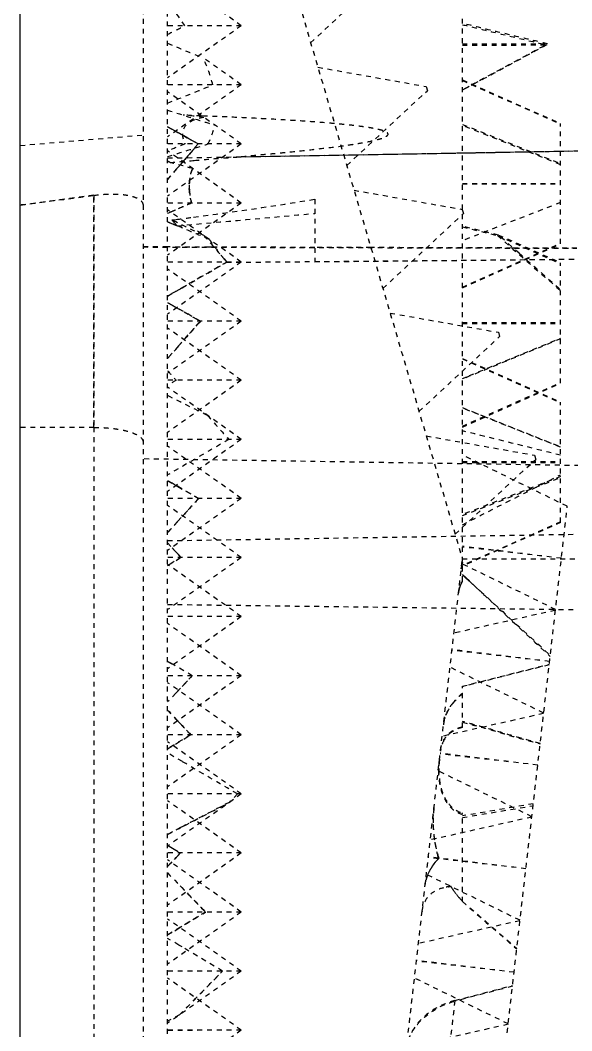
# Model space of a CAD drawing. Header units: millimetres. Extents: x 2089 to 2530, y 1631 to 2074.
# Drawn here: x 2403.78 to 2415.06, y 1891.92 to 1912.58 of the extents above; entities that cross this region are included whole.
import ezdxf

# ---------------------------------------------------------------- set-up
doc = ezdxf.new("R2010")
doc.units = ezdxf.units.MM
doc.linetypes.add('HIDDEN', pattern=[0.2, 0.1, -0.1])
doc.layers.add('DEFAULT_2', color=8, linetype='HIDDEN')

msp = doc.modelspace()

# ---------------------------------------------------------------- linework, layer by layer
at = {"color": 7, "linetype": 'Continuous'}
msp.add_line((2403.781, 1713.577), (2403.781, 2013.577), dxfattribs=at)
at = {"layer": 'DEFAULT_2', "color": 8, "linetype": 'HIDDEN'}
for p, q in [((2406.294, 1958.005), (2406.294, 1863.405)), ((2406.796, 1865.454), (2406.796, 1943.971)), ((2408.304, 1916.943), (2412.826, 1901.565)), ((2412.826, 1901.11), (2412.826, 1913.674)), ((2408.304, 1912.466), (2406.796, 1913.532)), ((2409.722, 1912.119), (2411.37, 1913.65)), ((2408.304, 1912.466), (2406.796, 1911.4)), ((2408.304, 1912.466), (2406.796, 1912.466)), ((2412.826, 1912.094), (2414.566, 1912.094)), ((2412.826, 1912.071), (2414.551, 1912.072)), ((2408.304, 1911.258), (2407.524, 1911.809)), ((2409.87, 1911.617), (2412.085, 1911.223)), ((2408.304, 1911.258), (2406.796, 1910.192)), ((2408.304, 1911.258), (2406.796, 1911.258)), ((2412.085, 1911.223), (2412.11, 1911.137)), ((2412.826, 1911.36), (2414.836, 1910.464)), ((2412.826, 1911.347), (2414.836, 1910.452)), ((2408.304, 1910.049), (2406.796, 1911.115)), ((2410.461, 1909.607), (2412.109, 1911.137)), ((2406.796, 1910.398), (2407.005, 1910.282)), ((2406.884, 1910.349), (2406.796, 1910.398)), ((2412.827, 1910.449), (2414.836, 1909.647)), ((2414.836, 1909.624), (2412.827, 1910.426)), ((2414.836, 1908.006), (2414.836, 1910.464)), ((2403.781, 1910.018), (2406.294, 1910.233)), ((2406.944, 1910.315), (2406.884, 1910.349)), ((2407.005, 1910.282), (2406.944, 1910.315)), ((2407.005, 1910.282), (2407.106, 1910.225)), ((2407.106, 1910.225), (2407.005, 1910.282)), ((2407.106, 1910.225), (2407.213, 1910.166)), ((2407.213, 1910.166), (2407.106, 1910.225)), ((2407.213, 1910.166), (2407.283, 1910.127)), ((2407.283, 1910.127), (2407.213, 1910.166)), ((2408.304, 1910.049), (2406.796, 1908.983)), ((2408.304, 1910.049), (2406.796, 1910.049)), ((2407.283, 1910.127), (2407.422, 1910.049)), ((2407.422, 1910.049), (2407.283, 1910.127)), ((2407.306, 1909.916), (2407.422, 1910.049)), ((2407.422, 1910.049), (2407.306, 1909.916)), ((2408.304, 1908.841), (2406.796, 1909.907)), ((2407.124, 1909.704), (2407.213, 1909.808)), ((2407.213, 1909.808), (2407.124, 1909.704)), ((2407.213, 1909.808), (2407.306, 1909.916)), ((2407.306, 1909.916), (2407.213, 1909.808)), ((2406.796, 1909.324), (2407.005, 1909.566)), ((2406.981, 1909.539), (2406.796, 1909.324)), ((2407.005, 1909.566), (2406.981, 1909.539)), ((2407.005, 1909.566), (2407.124, 1909.704)), ((2407.124, 1909.704), (2407.005, 1909.566)), ((2412.826, 1909.239), (2414.836, 1909.24)), ((2412.826, 1909.231), (2414.836, 1909.231)), ((2405.287, 1908.999), (2403.781, 1908.798)), ((2403.781, 1908.797), (2405.286, 1908.998)), ((2405.289, 1904.254), (2405.289, 1908.999)), ((2405.289, 1908.999), (2405.289, 1904.254)), ((2409.811, 1908.92), (2409.811, 1907.641)), ((2410.609, 1909.104), (2412.824, 1908.71)), ((2408.304, 1908.841), (2406.796, 1907.775)), ((2408.304, 1908.841), (2406.796, 1908.841)), ((2408.304, 1907.633), (2406.796, 1908.699)), ((2412.824, 1908.71), (2412.849, 1908.624)), ((2414.836, 1908.851), (2412.825, 1908.071)), ((2406.82, 1908.636), (2406.796, 1908.625)), ((2406.883, 1908.494), (2406.974, 1908.506)), ((2411.2, 1907.094), (2412.848, 1908.625)), ((2413.563, 1908.187), (2412.826, 1908.367)), ((2412.826, 1908.352), (2413.545, 1908.176)), ((2413.545, 1908.176), (2414.836, 1907.601)), ((2413.563, 1908.187), (2414.836, 1907.62)), ((2413.987, 1907.814), (2413.563, 1908.187)), ((2406.796, 1907.942), (2406.293, 1907.944)), ((2406.294, 1907.942), (2415.164, 1907.917)), ((2407.651, 1907.939), (2406.796, 1907.942)), ((2407.762, 1907.939), (2407.651, 1907.939)), ((2410.955, 1907.93), (2409.811, 1907.933)), ((2412.826, 1907.123), (2414.836, 1908.018)), ((2412.826, 1907.11), (2414.836, 1908.006)), ((2413.836, 1907.921), (2412.826, 1907.924)), ((2413.866, 1907.921), (2413.836, 1907.921)), ((2415.164, 1907.917), (2413.866, 1907.921)), ((2408.304, 1907.633), (2406.796, 1906.567)), ((2408.304, 1907.633), (2406.796, 1907.633)), ((2408.304, 1906.425), (2406.796, 1907.491)), ((2407.095, 1907.11), (2408.005, 1907.631)), ((2408.304, 1907.633), (2408.005, 1907.631)), ((2414.836, 1905.155), (2414.836, 1907.62)), ((2406.796, 1906.939), (2407.034, 1907.075)), ((2407.034, 1907.075), (2407.095, 1907.11)), ((2406.796, 1906.805), (2406.898, 1906.748)), ((2406.898, 1906.748), (2406.796, 1906.805)), ((2406.898, 1906.748), (2406.958, 1906.713)), ((2406.958, 1906.713), (2406.898, 1906.748)), ((2406.958, 1906.713), (2407.469, 1906.425)), ((2407.469, 1906.425), (2406.958, 1906.713)), ((2411.348, 1906.592), (2413.563, 1906.198)), ((2408.304, 1906.425), (2406.796, 1905.359)), ((2408.304, 1906.425), (2406.796, 1906.425)), ((2408.304, 1905.217), (2406.796, 1906.283)), ((2407.245, 1906.172), (2407.469, 1906.425)), ((2412.826, 1906.399), (2414.836, 1906.399)), ((2412.826, 1906.376), (2414.836, 1906.377)), ((2407.021, 1905.918), (2407.245, 1906.172)), ((2411.939, 1904.582), (2413.587, 1906.112)), ((2413.563, 1906.198), (2413.588, 1906.112)), ((2406.796, 1905.665), (2407.021, 1905.918)), ((2407.021, 1905.918), (2406.796, 1905.665)), ((2412.826, 1905.665), (2414.836, 1904.769)), ((2412.826, 1905.652), (2414.836, 1904.757)), ((2408.304, 1905.217), (2406.796, 1904.151)), ((2408.304, 1905.217), (2406.796, 1905.217)), ((2412.826, 1905.252), (2412.971, 1905.312)), ((2408.304, 1904.009), (2406.796, 1905.075)), ((2412.826, 1904.278), (2414.836, 1905.174)), ((2412.826, 1904.26), (2414.836, 1905.155)), ((2412.827, 1904.658), (2414.836, 1903.857)), ((2414.836, 1903.847), (2412.827, 1904.649)), ((2414.836, 1902.311), (2414.836, 1904.769)), ((2405.289, 1904.254), (2403.781, 1904.254)), ((2405.289, 1904.254), (2405.289, 1866.762)), ((2408.304, 1904.009), (2406.796, 1902.943)), ((2408.304, 1904.009), (2406.796, 1904.009)), ((2412.087, 1904.079), (2414.302, 1903.685)), ((2408.304, 1902.801), (2406.796, 1903.867)), ((2425.415, 1903.317), (2406.294, 1903.609)), ((2412.678, 1902.069), (2414.326, 1903.6)), ((2414.972, 1902.64), (2412.826, 1903.689)), ((2412.826, 1903.555), (2414.836, 1903.555)), ((2412.826, 1903.545), (2414.836, 1903.545)), ((2412.826, 1903.536), (2414.836, 1903.536)), ((2414.302, 1903.685), (2414.327, 1903.599)), ((2406.796, 1903.164), (2407.008, 1903.043)), ((2406.891, 1903.11), (2406.796, 1903.164)), ((2414.836, 1903.248), (2412.826, 1902.47)), ((2412.826, 1902.45), (2414.836, 1903.228)), ((2406.953, 1903.075), (2406.891, 1903.11)), ((2407.432, 1902.801), (2406.953, 1903.075)), ((2407.008, 1903.043), (2407.432, 1902.801)), ((2408.304, 1902.801), (2406.796, 1901.735)), ((2408.304, 1902.801), (2406.796, 1902.801)), ((2407.22, 1902.568), (2407.432, 1902.801)), ((2408.304, 1901.593), (2406.796, 1902.659)), ((2407.008, 1902.335), (2407.22, 1902.568)), ((2409.41, 1853.923), (2414.972, 1902.64)), ((2406.796, 1902.103), (2407.008, 1902.335)), ((2407.008, 1902.335), (2406.796, 1902.103)), ((2414.836, 1902.311), (2412.808, 1901.407)), ((2414.836, 1902.323), (2412.809, 1901.42)), ((2425.891, 1902.232), (2406.796, 1901.931)), ((2406.796, 1901.893), (2406.887, 1901.793)), ((2406.979, 1901.693), (2406.887, 1901.793)), ((2406.887, 1901.793), (2407.07, 1901.593)), ((2407.016, 1901.652), (2406.979, 1901.693)), ((2414.85, 1901.577), (2412.826, 1901.822)), ((2414.85, 1901.577), (2412.826, 1901.808)), ((2406.796, 1901.432), (2407.07, 1901.593)), ((2408.304, 1901.593), (2406.796, 1900.527)), ((2408.304, 1901.593), (2406.796, 1901.593)), ((2406.866, 1901.473), (2406.796, 1901.432)), ((2406.928, 1901.509), (2406.866, 1901.473)), ((2407.07, 1901.593), (2406.928, 1901.509)), ((2407.07, 1901.593), (2407.016, 1901.652)), ((2407.478, 1854.722), (2412.826, 1901.567)), ((2414.731, 1900.53), (2412.815, 1901.467)), ((2412.826, 1901.567), (2425.891, 1901.567)), ((2412.826, 1901.567), (2418.354, 1901.567)), ((2408.304, 1900.385), (2406.796, 1901.451)), ((2412.896, 1901.182), (2412.826, 1901.247)), ((2412.826, 1901.242), (2412.893, 1901.179)), ((2412.893, 1901.179), (2412.968, 1901.109)), ((2406.796, 1900.635), (2425.891, 1900.392)), ((2414.729, 1900.514), (2412.652, 1900.047)), ((2408.304, 1900.385), (2406.796, 1899.319)), ((2408.304, 1900.385), (2406.796, 1900.385)), ((2408.304, 1899.177), (2406.796, 1900.243)), ((2414.609, 1899.467), (2412.612, 1899.695)), ((2414.609, 1899.467), (2412.614, 1899.709)), ((2406.796, 1899.469), (2406.964, 1899.372)), ((2406.861, 1899.431), (2406.796, 1899.469)), ((2406.923, 1899.396), (2406.861, 1899.431)), ((2412.826, 1898.962), (2414.603, 1899.413)), ((2407.3, 1899.177), (2406.923, 1899.396)), ((2414.489, 1898.412), (2412.573, 1899.349)), ((2414.602, 1899.399), (2412.826, 1898.952)), ((2408.304, 1899.177), (2406.796, 1898.111)), ((2408.304, 1899.177), (2406.796, 1899.177)), ((2408.304, 1897.969), (2406.796, 1899.034)), ((2407.3, 1899.177), (2406.964, 1898.818)), ((2406.993, 1898.849), (2407.132, 1898.997)), ((2407.132, 1898.997), (2407.3, 1899.177)), ((2406.964, 1898.818), (2406.796, 1898.64)), ((2406.964, 1898.818), (2406.993, 1898.849)), ((2412.826, 1898.119), (2412.826, 1898.962)), ((2406.796, 1898.473), (2406.954, 1898.305)), ((2414.488, 1898.404), (2412.412, 1897.937)), ((2406.954, 1898.305), (2406.977, 1898.281)), ((2406.977, 1898.281), (2407.048, 1898.206)), ((2407.048, 1898.206), (2407.272, 1897.969)), ((2408.304, 1897.969), (2406.796, 1896.903)), ((2408.304, 1897.969), (2406.796, 1897.969)), ((2407.272, 1897.969), (2406.796, 1897.685)), ((2406.955, 1897.78), (2407.272, 1897.969)), ((2408.304, 1896.76), (2406.796, 1897.826)), ((2406.796, 1897.685), (2406.955, 1897.78)), ((2407.099, 1897.42), (2406.796, 1897.598)), ((2414.368, 1897.349), (2412.371, 1897.577)), ((2414.368, 1897.349), (2412.372, 1897.591)), ((2414.247, 1896.294), (2412.331, 1897.231)), ((2408.304, 1896.76), (2406.796, 1895.694)), ((2408.304, 1896.76), (2406.796, 1896.76)), ((2408.224, 1896.76), (2408.057, 1896.586)), ((2408.176, 1896.789), (2408.224, 1896.76)), ((2408.304, 1895.552), (2406.796, 1896.618)), ((2414.277, 1896.559), (2412.826, 1896.31)), ((2412.826, 1896.277), (2414.273, 1896.518)), ((2412.826, 1894.558), (2412.826, 1896.37)), ((2414.246, 1896.286), (2412.17, 1895.819)), ((2407.076, 1896.078), (2406.796, 1895.933)), ((2406.796, 1895.71), (2406.865, 1895.669)), ((2408.304, 1895.552), (2406.796, 1894.486)), ((2408.304, 1895.552), (2406.796, 1895.552)), ((2406.865, 1895.669), (2406.927, 1895.632)), ((2407.013, 1895.5), (2406.885, 1895.368)), ((2406.927, 1895.632), (2407.063, 1895.552)), ((2406.974, 1895.46), (2407.013, 1895.5)), ((2407.013, 1895.5), (2407.063, 1895.552)), ((2406.796, 1895.276), (2406.974, 1895.46)), ((2408.304, 1894.344), (2406.796, 1895.41)), ((2406.863, 1895.346), (2406.796, 1895.276)), ((2406.885, 1895.368), (2406.863, 1895.346)), ((2414.126, 1895.231), (2412.129, 1895.459)), ((2414.126, 1895.231), (2412.13, 1895.472)), ((2406.796, 1895.145), (2407.054, 1894.878)), ((2414.005, 1894.176), (2412.089, 1895.113)), ((2408.304, 1894.344), (2406.796, 1893.278)), ((2408.304, 1894.344), (2406.796, 1894.344)), ((2407.571, 1894.344), (2406.796, 1893.876)), ((2407.003, 1894.001), (2407.571, 1894.344)), ((2412.004, 1894.363), (2412.002, 1894.353)), ((2408.304, 1893.136), (2406.796, 1894.202)), ((2414.004, 1894.168), (2411.928, 1893.701)), ((2406.796, 1893.876), (2406.941, 1893.963)), ((2406.941, 1893.963), (2407.003, 1894.001)), ((2407.028, 1893.668), (2406.796, 1893.806)), ((2407.091, 1893.631), (2407.028, 1893.668)), ((2407.92, 1893.136), (2407.091, 1893.631)), ((2413.884, 1893.113), (2411.887, 1893.341)), ((2413.884, 1893.113), (2411.888, 1893.354)), ((2408.304, 1893.136), (2406.796, 1892.07)), ((2408.304, 1893.136), (2406.796, 1893.136)), ((2407.626, 1892.837), (2407.92, 1893.136)), ((2408.304, 1891.928), (2406.796, 1892.994)), ((2407.332, 1892.539), (2407.626, 1892.837)), ((2413.763, 1892.058), (2411.847, 1892.994)), ((2413.851, 1892.828), (2412.669, 1892.521)), ((2412.671, 1892.536), (2413.853, 1892.844)), ((2407.037, 1892.241), (2407.332, 1892.539)), ((2412.671, 1892.536), (2412.551, 1891.482)), ((2407.037, 1892.241), (2406.796, 1892.114)), ((2413.762, 1892.05), (2411.686, 1891.577)), ((2408.304, 1891.928), (2406.793, 1891.925)), ((2408.304, 1891.928), (2406.794, 1891.933)), ((2408.304, 1891.928), (2406.796, 1890.862))]:
    msp.add_line(p, q, dxfattribs=at)
for centre, radius, start, end in [((2401.631, 1765.632), 145.109, 87.68738, 87.83405), ((2315.336, 7402.631), 5493.631, 270.953926, 271.153111), ((2315.388, 7398.852), 5489.851, 270.969775, 271.13238), ((2399.943, 1883.012), 27.536, 74.4886, 75.589), ((2399.926, 1882.95), 27.601, 74.4894, 75.4774), ((2408.25, 1909.188), 1.011, 171.9906, 178.8245), ((2408.367, 1909.185), 1.128, 178.818, 184.6531), ((2417.293, 1885.432), 25.458, 113.9475, 114.3508), ((2417.307, 1885.4), 25.493, 113.1448, 114.1518), ((2417.302, 1885.413), 25.479, 113.5466, 113.9488), ((2417.295, 1885.427), 25.463, 113.1438, 113.5455), ((2417.257, 1885.513), 25.37, 114.1514, 114.2926), ((2403.854, 1905.645), 4.159, 41.7533, 43.2384), ((2393.85, 2010.658), 102.992, 277.32125, 277.51845), ((2395.719, 1880.848), 29.744, 68.0098, 68.1367), ((2395.968, 1881.458), 29.086, 66.3174, 68.1446), ((2395.77, 1880.973), 29.61, 67.729, 68.0098), ((2404.069, 1905.837), 3.87, 40.958, 41.7512), ((2694.612, 2228.035), 425.803, 228.69343, 228.92433), ((2411.787, 1910.881), 4.985, 218.5083, 219.6499), ((2410.833, 1910.091), 3.746, 219.6568, 221.0579), ((2381.85, 5199.131), 3291.606, 270.455218, 270.766628), ((2367.11, 6486.881), 4579.439, 270.534263, 270.71031), ((2692.708, 2225.189), 422.389, 228.71025, 228.86326), ((2045.554, 2626.972), 812.459, 296.875285, 297.034308), ((2413.487, 1901.32), 0.685, 164.8646, 170.4895), ((2413.502, 1901.316), 0.7, 164.8861, 167.6528), ((2412.898, 1901.352), 0.0956, 162.0485, 173.412), ((2413.445, 1901.328), 0.642, 170.5149, 173.4678), ((2413.472, 1901.323), 0.67, 167.6693, 170.5303), ((2413.276, 1900.828), 0.529, 148.2389, 156.9053), ((2640.044, 2146.547), 334.365, 227.20776, 227.60993), ((2631.258, 2134.385), 319.481, 226.90076, 227.30553), ((2413.355, 1900.803), 0.613, 165.4193, 173.5507), ((2413.304, 1900.816), 0.56, 156.942, 165.3928), ((2652.614, 2129.824), 337.564, 223.26337, 223.38109), ((2413.112, 1898.097), 0.678, 169.1851, 173.4629), ((2414.949, 1896.197), 2.721, 181.5535, 188.8848), ((2415.025, 1896.205), 2.797, 188.82, 194.5701), ((2414.99, 1896.197), 2.761, 194.5855, 196.0129), ((2686.476, 2165.146), 388.744, 223.99121, 224.15549), ((2605.574, 2115.903), 293.499, 228.9506, 229.23718), ((2601.347, 2108.933), 285.473, 228.67222, 228.96771), ((2123.233, 2172.988), 399.204, 315.31022, 315.4907)]:
    msp.add_arc(centre, radius, start, end, dxfattribs=at)
for centre, major_axis, ratio, start_param, end_param in [((2393.462, 1915.816), (14.218, -5.642), 0.309294, 0.421292, 0.496274), ((2401.98, 1915.124), (13.628, 5.408), 0.309294, -1.334561, -1.306825), ((2409.328, 1915.789), (13.118, -5.206), 0.309294, -1.641409, -1.585586), ((2393.462, 1915.816), (14.218, -5.642), 0.309294, 0.217815, 0.314148), ((2405.414, 1915.129), (13.39, 5.314), 0.309294, -1.590305, -1.521038), ((2405.894, 1915.795), (13.356, -5.3), 0.309294, -1.381582, -1.309768), ((2409.622, 1909.352), (2.502, -0.993), 0.309294, 2.664477, 3.462851), ((2408.779, 1909.353), (2.561, -1.016), 0.309294, 2.193529, 2.393698), ((2393.462, 1915.816), (14.218, -5.642), 0.309294, -0.028841, 0.057476), ((2408.848, 1915.135), (13.152, 5.219), 0.309294, -1.848401, -1.785415), ((2407.462, 1909.223), (2.652, 1.052), 0.309294, 1.565277, 1.700467), ((2405.345, 1909.359), (2.799, -1.111), 0.309294, 1.130964, 1.152301), ((2252.399, 1820.13), (431.803, -171.137), 0.308346, 1.327748, 1.329355), ((2863.328, 1817.85), (494.625, -196.223), 0.308526, -2.603678, -2.601337), ((2659.173, 1853.78), (473.63, 187.927), 0.308435, 8.28653, 8.289523), ((2859.875, 1817.863), (494.268, -196.081), 0.308526, 3.691193, 3.692036), ((2662.627, 1853.793), (473.988, 188.069), 0.308435, 8.297163, 8.297595), ((2245.488, 1820.156), (431.088, -170.853), 0.308346, 1.309833, 1.311858), ((2859.875, 1817.863), (494.268, -196.081), 0.308526, -2.588059, -2.585959), ((2666.08, 1853.807), (474.345, 188.211), 0.308435, 8.302575, 8.305697)]:
    msp.add_ellipse(centre, major_axis=major_axis, ratio=ratio, start_param=start_param, end_param=end_param, dxfattribs=at)
for points, knots in [([(2414.566, 1912.094), (2414.421, 1912.129), (2414.059, 1912.218), (2413.478, 1912.354), (2413.044, 1912.461), (2412.826, 1912.513)], [0, 0, 0, 0, 0.250093, 0.624926, 1, 1, 1, 1]), ([(2412.826, 1912.487), (2412.97, 1912.452), (2413.329, 1912.364), (2413.904, 1912.229), (2414.335, 1912.124), (2414.551, 1912.072)], [0, 0, 0, 0, 0.250082, 0.624912, 1, 1, 1, 1]), ([(2408.303, 1909.789), (2408.377, 1909.795), (2408.522, 1909.812), (2408.742, 1909.833), (2408.961, 1909.852), (2409.253, 1909.881), (2409.618, 1909.918), (2410.054, 1909.968), (2410.416, 1910.014), (2410.704, 1910.059), (2410.882, 1910.09), (2411.022, 1910.12), (2411.108, 1910.142), (2411.175, 1910.162), (2411.222, 1910.18), (2411.259, 1910.197), (2411.285, 1910.214), (2411.3, 1910.227), (2411.308, 1910.245), (2411.303, 1910.263), (2411.289, 1910.278), (2411.265, 1910.294), (2411.228, 1910.31), (2411.181, 1910.326), (2411.132, 1910.34), (2411.064, 1910.355), (2410.977, 1910.372), (2410.871, 1910.39), (2410.729, 1910.41), (2410.55, 1910.432), (2410.333, 1910.454), (2410.043, 1910.48), (2409.68, 1910.508), (2409.242, 1910.537), (2408.804, 1910.561), (2408.365, 1910.584), (2407.926, 1910.604), (2407.633, 1910.616), (2407.486, 1910.622)], [0, 0, 0, 0, 0.031804, 0.063607, 0.095412, 0.127202, 0.190735, 0.25417, 0.317424, 0.348917, 0.380219, 0.395732, 0.411052, 0.418579, 0.425934, 0.432944, 0.436197, 0.439142, 0.441677, 0.44412, 0.446903, 0.450032, 0.456867, 0.4641, 0.471532, 0.479079, 0.494377, 0.509836, 0.525391, 0.556674, 0.588099, 0.619611, 0.682795, 0.746112, 0.809512, 0.872969, 0.936468, 1, 1, 1, 1]), ([(2407.342, 1909.712), (2407.502, 1909.726), (2407.822, 1909.755), (2408.143, 1909.775), (2408.303, 1909.789)], [0, 0, 0, 0, 0.500001, 1, 1, 1, 1]), ([(2407.287, 1908.841), (2407.254, 1908.963), (2407.218, 1909.202), (2407.264, 1909.442), (2407.307, 1909.546)], [0, 0, 0, 0, 0.527562, 1, 1, 1, 1]), ([(2407.307, 1909.546), (2407.3, 1909.529), (2407.273, 1909.458), (2407.256, 1909.385), (2407.248, 1909.328)], [0, 0, 0, 0, 0.24547, 1, 1, 1, 1]), ([(2405.286, 1908.998), (2405.413, 1909.015), (2405.6, 1909.029), (2405.837, 1909.02), (2405.989, 1909), (2406.115, 1908.968), (2406.212, 1908.924), (2406.277, 1908.868), (2406.294, 1908.819), (2406.294, 1908.797)], [0, 0, 0, 0, 0.351434, 0.510559, 0.651634, 0.770836, 0.866154, 0.939499, 1, 1, 1, 1]), ([(2407.242, 1909.094), (2407.244, 1909.073), (2407.253, 1908.988), (2407.27, 1908.904), (2407.287, 1908.841)], [0, 0, 0, 0, 0.242818, 1, 1, 1, 1]), ([(2407.651, 1908.094), (2407.669, 1908.068), (2407.745, 1907.96), (2407.825, 1907.855), (2407.887, 1907.778)], [0, 0, 0, 0, 0.247129, 1, 1, 1, 1]), ([(2405.289, 1904.254), (2405.412, 1904.254), (2405.596, 1904.245), (2405.833, 1904.209), (2405.991, 1904.174), (2406.122, 1904.127), (2406.23, 1904.073), (2406.294, 1904.004), (2406.294, 1903.961)], [0, 0, 0, 0, 0.339281, 0.505946, 0.657189, 0.783901, 0.882103, 1, 1, 1, 1]), ([(2412.803, 1901.363), (2412.803, 1901.367), (2412.807, 1901.387), (2412.817, 1901.405), (2412.826, 1901.417)], [0, 0, 0, 0, 0.234001, 1, 1, 1, 1]), ([(2412.826, 1901.417), (2412.824, 1901.414), (2412.816, 1901.403), (2412.81, 1901.391), (2412.807, 1901.381)], [0, 0, 0, 0, 0.266717, 1, 1, 1, 1]), ([(2412.748, 1900.879), (2412.75, 1900.9), (2412.763, 1900.98), (2412.794, 1901.058), (2412.826, 1901.11)], [0, 0, 0, 0, 0.254338, 1, 1, 1, 1]), ([(2412.631, 1898.608), (2412.645, 1898.626), (2412.705, 1898.697), (2412.772, 1898.761), (2412.826, 1898.805)], [0, 0, 0, 0, 0.242687, 1, 1, 1, 1]), ([(2412.826, 1898.816), (2412.808, 1898.801), (2412.739, 1898.742), (2412.676, 1898.675), (2412.633, 1898.622)], [0, 0, 0, 0, 0.257492, 1, 1, 1, 1]), ([(2412.633, 1898.622), (2412.607, 1898.589), (2412.515, 1898.461), (2412.454, 1898.307), (2412.441, 1898.192)], [0, 0, 0, 0, 0.267944, 1, 1, 1, 1]), ([(2412.446, 1898.224), (2412.453, 1898.257), (2412.49, 1898.396), (2412.564, 1898.523), (2412.631, 1898.608)], [0, 0, 0, 0, 0.2372, 1, 1, 1, 1]), ([(2414.418, 1897.793), (2414.286, 1897.83), (2414.052, 1897.89), (2413.721, 1897.985), (2413.424, 1898.078), (2413.125, 1898.16), (2412.925, 1898.213), (2412.826, 1898.241)], [0, 0, 0, 0, 0.249531, 0.437239, 0.625451, 0.812841, 1, 1, 1, 1]), ([(2412.826, 1898.229), (2412.958, 1898.192), (2413.192, 1898.133), (2413.523, 1898.038), (2413.819, 1897.946), (2414.118, 1897.865), (2414.318, 1897.813), (2414.417, 1897.785)], [0, 0, 0, 0, 0.24955, 0.437255, 0.625435, 0.812823, 1, 1, 1, 1]), ([(2412.379, 1897.651), (2412.385, 1897.707), (2412.413, 1897.817), (2412.505, 1897.963), (2412.647, 1898.075), (2412.764, 1898.117), (2412.826, 1898.131)], [0, 0, 0, 0, 0.239403, 0.477215, 0.726513, 1, 1, 1, 1]), ([(2412.61, 1898.027), (2412.594, 1898.017), (2412.534, 1897.971), (2412.484, 1897.912), (2412.454, 1897.865)], [0, 0, 0, 0, 0.25799, 1, 1, 1, 1]), ([(2412.826, 1898.119), (2412.806, 1898.114), (2412.73, 1898.094), (2412.658, 1898.06), (2412.61, 1898.027)], [0, 0, 0, 0, 0.261676, 1, 1, 1, 1]), ([(2412.454, 1897.865), (2412.423, 1897.812), (2412.392, 1897.733), (2412.379, 1897.652), (2412.377, 1897.631)], [0, 0, 0, 0, 0.746268, 1, 1, 1, 1]), ([(2412.359, 1897.476), (2412.341, 1897.318), (2412.337, 1896.997), (2412.448, 1896.679), (2412.549, 1896.556)], [0, 0, 0, 0, 0.500709, 1, 1, 1, 1]), ([(2412.826, 1896.337), (2412.765, 1896.355), (2412.654, 1896.412), (2412.531, 1896.54), (2412.447, 1896.684), (2412.375, 1896.886), (2412.337, 1897.154), (2412.347, 1897.369), (2412.359, 1897.476)], [0, 0, 0, 0, 0.143938, 0.273486, 0.396332, 0.516656, 0.756345, 1, 1, 1, 1]), ([(2412.549, 1896.556), (2412.583, 1896.514), (2412.666, 1896.436), (2412.769, 1896.386), (2412.826, 1896.37)], [0, 0, 0, 0, 0.47395, 1, 1, 1, 1]), ([(2412.348, 1895.446), (2412.321, 1895.533), (2412.237, 1895.871), (2412.216, 1896.226), (2412.245, 1896.482)], [0, 0, 0, 0, 0.261669, 1, 1, 1, 1]), ([(2412.244, 1896.466), (2412.24, 1896.437), (2412.23, 1896.324), (2412.227, 1896.209), (2412.229, 1896.123)], [0, 0, 0, 0, 0.247276, 1, 1, 1, 1]), ([(2412.066, 1894.906), (2412.071, 1894.953), (2412.116, 1895.155), (2412.238, 1895.333), (2412.348, 1895.446)], [0, 0, 0, 0, 0.232594, 1, 1, 1, 1]), ([(2412.336, 1895.435), (2412.323, 1895.422), (2412.274, 1895.368), (2412.23, 1895.31), (2412.2, 1895.265)], [0, 0, 0, 0, 0.256618, 1, 1, 1, 1]), ([(2412.111, 1895.091), (2412.105, 1895.076), (2412.085, 1895.018), (2412.071, 1894.958), (2412.066, 1894.912)], [0, 0, 0, 0, 0.256162, 1, 1, 1, 1]), ([(2412.2, 1895.265), (2412.191, 1895.251), (2412.157, 1895.195), (2412.128, 1895.136), (2412.111, 1895.091)], [0, 0, 0, 0, 0.256919, 1, 1, 1, 1]), ([(2412.004, 1894.363), (2412.011, 1894.428), (2412.046, 1894.558), (2412.171, 1894.724), (2412.363, 1894.836), (2412.514, 1894.862), (2412.594, 1894.866)], [0, 0, 0, 0, 0.232685, 0.465496, 0.716558, 1, 1, 1, 1]), ([(2412.594, 1894.866), (2412.582, 1894.865), (2412.533, 1894.862), (2412.485, 1894.854), (2412.449, 1894.846)], [0, 0, 0, 0, 0.256388, 1, 1, 1, 1]), ([(2412.83, 1894.563), (2412.784, 1894.609), (2412.701, 1894.707), (2412.628, 1894.812), (2412.594, 1894.866)], [0, 0, 0, 0, 0.509767, 1, 1, 1, 1]), ([(2412.594, 1894.866), (2412.627, 1894.812), (2412.701, 1894.705), (2412.784, 1894.605), (2412.83, 1894.558)], [0, 0, 0, 0, 0.490329, 1, 1, 1, 1]), ([(2412.671, 1892.536), (2412.538, 1892.501), (2412.29, 1892.399), (2411.907, 1892.115), (2411.708, 1891.797), (2411.685, 1891.584)], [0, 0, 0, 0, 0.286103, 0.552216, 1, 1, 1, 1]), ([(2411.79, 1891.881), (2411.831, 1891.953), (2412.05, 1892.251), (2412.394, 1892.45), (2412.669, 1892.521)], [0, 0, 0, 0, 0.2274, 1, 1, 1, 1])]:
    msp.add_open_spline(points, degree=3, knots=knots, dxfattribs=at)
for points in [[(2412.826, 1911.158), (2413.406, 1911.469), (2413.987, 1911.781), (2414.566, 1912.094)], [(2414.551, 1912.072), (2413.976, 1911.763), (2413.401, 1911.454), (2412.826, 1911.147)], [(2406.847, 1909.669), (2407.012, 1909.683), (2407.177, 1909.697), (2407.342, 1909.712)], [(2407.326, 1908.551), (2408.156, 1908.661), (2408.985, 1908.78), (2409.811, 1908.92)], [(2406.992, 1908.374), (2407.931, 1908.459), (2408.871, 1908.544), (2409.811, 1908.629)], [(2409.811, 1907.933), (2409.128, 1907.935), (2408.445, 1907.937), (2407.762, 1907.939)], [(2412.826, 1907.924), (2412.202, 1907.926), (2411.578, 1907.928), (2410.955, 1907.93)], [(2407.469, 1906.425), (2407.32, 1906.256), (2407.17, 1906.087), (2407.021, 1905.918)], [(2414.836, 1906.065), (2414.166, 1905.79), (2413.496, 1905.515), (2412.826, 1905.239)], [(2412.971, 1905.312), (2413.593, 1905.568), (2414.214, 1905.823), (2414.836, 1906.078)], [(2414.836, 1903.684), (2414.166, 1903.851), (2413.496, 1904.017), (2412.826, 1904.183)], [(2407.432, 1902.801), (2407.291, 1902.646), (2407.15, 1902.49), (2407.008, 1902.335)], [(2406.796, 1901.893), (2406.795, 1901.903), (2406.791, 1901.912), (2406.79, 1901.922)], [(2408.224, 1896.76), (2407.849, 1896.981), (2407.474, 1897.2), (2407.099, 1897.42)], [(2406.796, 1895.933), (2407.216, 1896.151), (2407.636, 1896.369), (2408.057, 1896.586)], [(2408.057, 1896.586), (2407.73, 1896.417), (2407.403, 1896.247), (2407.076, 1896.078)], [(2407.054, 1894.878), (2407.226, 1894.7), (2407.399, 1894.522), (2407.571, 1894.344)]]:
    msp.add_open_spline(points, degree=3, dxfattribs=at)

doc.saveas('drawing.dxf')
